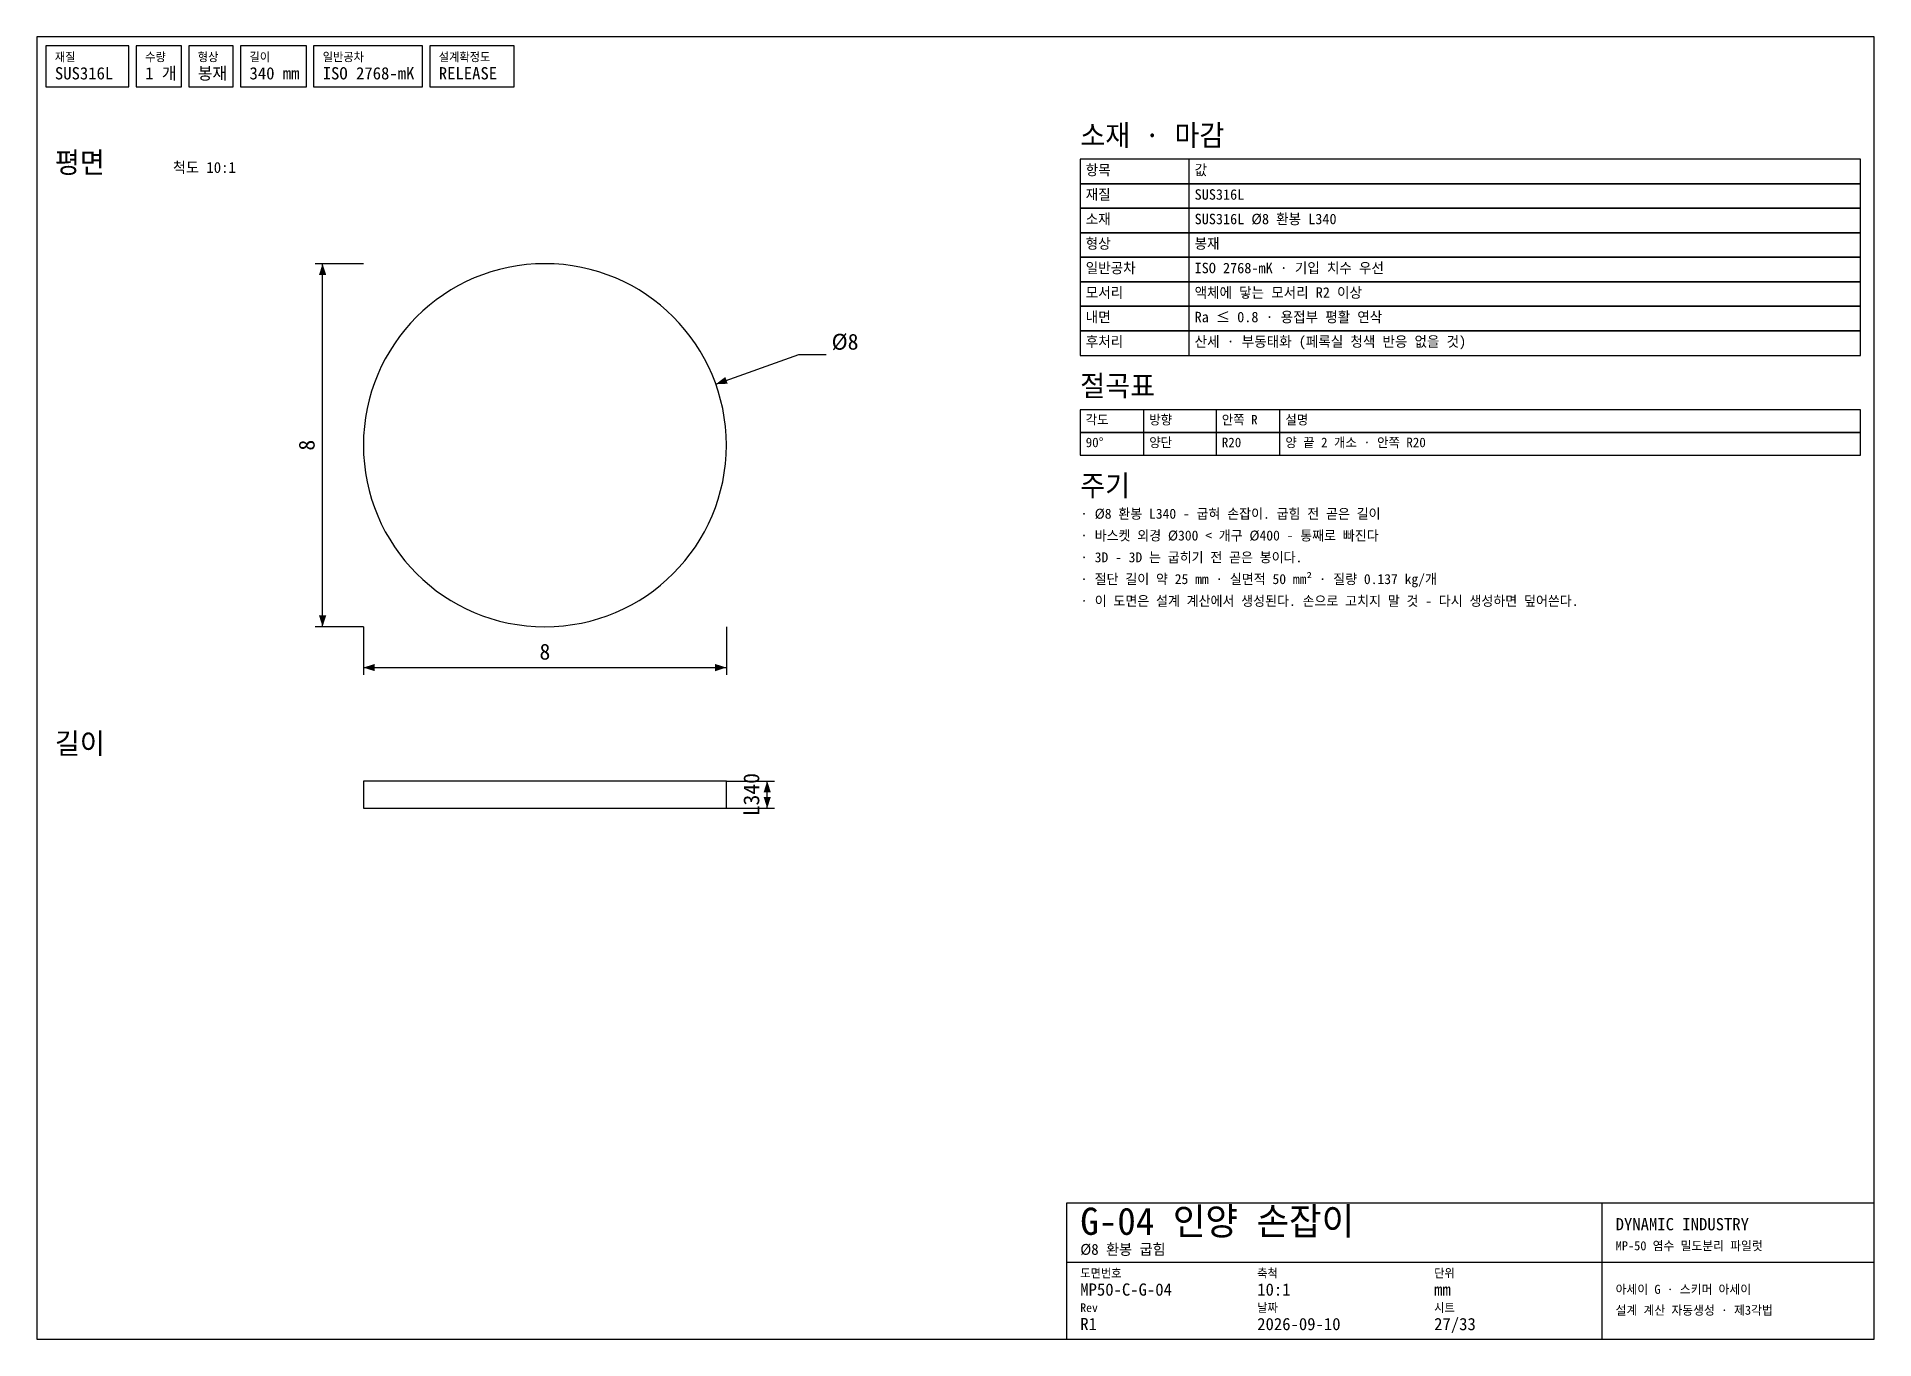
# Model space of a CAD drawing. Header units: millimetres. Extents: x 10 to 415, y 5 to 292.
import ezdxf
from ezdxf.enums import TextEntityAlignment as Align

# ---------------------------------------------------------------- set-up
doc = ezdxf.new("R2010")
doc.units = ezdxf.units.MM
for name, color, linetype in [('CUT', 7, 'CONTINUOUS'), ('DIM', 3, 'CONTINUOUS'), ('FRAME', 7, 'CONTINUOUS'), ('NOTE', 8, 'CONTINUOUS'), ('TEXT', 3, 'CONTINUOUS')]:
    doc.layers.add(name, color=color, linetype=linetype)

msp = doc.modelspace()

# ---------------------------------------------------------------- linework, layer by layer
at = {"layer": 'CUT'}
msp.add_lwpolyline([(82, 202, 1), (162, 202, 1)], format="xyb", close=True, dxfattribs=at)
msp.add_lwpolyline([(82, 122), (162, 122), (162, 128), (82, 128)], close=True, dxfattribs=at)
at = {"layer": 'DIM'}
for p, q in [((82, 242), (71.4, 242)), ((73, 162), (73, 242)), ((159.669676, 215.453456), (178, 222)), ((178, 222), (184, 222)), ((82, 162), (71.4, 162)), ((82, 162), (82, 151.4)), ((162, 162), (162, 151.4)), ((82, 153), (162, 153)), ((162, 128), (172.6, 128)), ((171, 122), (171, 128)), ((162, 122), (172.6, 122))]:
    msp.add_line(p, q, dxfattribs=at)
for points in [[(73, 242), (72.2, 239.5), (73.8, 239.5)], [(159.669676, 215.453456), (162.2931, 215.540903), (161.754962, 217.04769)], [(73, 162), (73.8, 164.5), (72.2, 164.5)], [(82, 153), (84.5, 152.2), (84.5, 153.8)], [(162, 153), (159.5, 153.8), (159.5, 152.2)], [(171, 128), (170.2, 125.5), (171.8, 125.5)], [(171, 122), (171.8, 124.5), (170.2, 124.5)]]:
    msp.add_solid(points, dxfattribs=at)
at = {"layer": 'FRAME'}
for p, q in [((264, 259.6), (264, 265)), ((264, 254.2), (264, 259.6)), ((264, 248.8), (264, 254.2)), ((264, 243.4), (264, 248.8)), ((264, 238), (264, 243.4)), ((264, 232.6), (264, 238)), ((264, 227.2), (264, 232.6)), ((264, 221.8), (264, 227.2)), ((254, 204.8), (254, 209.8)), ((270, 204.8), (270, 209.8)), ((284, 204.8), (284, 209.8)), ((254, 199.8), (254, 204.8)), ((270, 199.8), (270, 204.8)), ((284, 199.8), (284, 204.8)), ((355, 5), (355, 35)), ((237, 22), (415, 22))]:
    msp.add_line(p, q, dxfattribs=at)
for points in [[(10, 5), (415, 5), (415, 292), (10, 292)], [(12, 281), (30.3104, 281), (30.3104, 290), (12, 290)], [(31.9104, 281), (41.895296, 281), (41.895296, 290), (31.9104, 290)], [(43.495296, 281), (53.295296, 281), (53.295296, 290), (43.495296, 290)], [(54.895296, 281), (69.425696, 281), (69.425696, 290), (54.895296, 290)], [(71.025696, 281), (95.00912, 281), (95.00912, 290), (71.025696, 290)], [(96.60912, 281), (115.255184, 281), (115.255184, 290), (96.60912, 290)], [(240, 259.6), (412, 259.6), (412, 265), (240, 265)], [(240, 254.2), (412, 254.2), (412, 259.6), (240, 259.6)], [(240, 248.8), (412, 248.8), (412, 254.2), (240, 254.2)], [(240, 243.4), (412, 243.4), (412, 248.8), (240, 248.8)], [(240, 238), (412, 238), (412, 243.4), (240, 243.4)], [(240, 232.6), (412, 232.6), (412, 238), (240, 238)], [(240, 227.2), (412, 227.2), (412, 232.6), (240, 232.6)], [(240, 221.8), (412, 221.8), (412, 227.2), (240, 227.2)], [(240, 204.8), (412, 204.8), (412, 209.8), (240, 209.8)], [(240, 199.8), (412, 199.8), (412, 204.8), (240, 204.8)], [(237, 5), (415, 5), (415, 35), (237, 35)]]:
    msp.add_lwpolyline(points, close=True, dxfattribs=at)

# ---------------------------------------------------------------- texts
at = {"layer": 'DIM'}
msp.add_text('Ø8', height=3.5, dxfattribs=at).set_placement((185.2, 223.05))
for s, p in [('8', (71.25, 202)), ('L340', (169.25, 125))]:
    msp.add_text(s, height=3.5, rotation=90, dxfattribs=at).set_placement(p, align=Align.CENTER)
msp.add_text('8', height=3.5, dxfattribs=at).set_placement((122, 154.75), align=Align.CENTER)
at = {"layer": 'FRAME'}
for s, height, p in [('SUS316L', 2.7, (14, 282.6)), ('1 개', 2.7, (33.9104, 282.6)), ('봉재', 2.7, (45.495296, 282.6)), ('340 mm', 2.7, (56.895296, 282.6)), ('ISO 2768-mK', 2.7, (73.025696, 282.6)), ('RELEASE', 2.7, (98.60912, 282.6)), ('소재 · 마감', 4.6, (240, 268)), ('평면', 4.6, (14, 262)), ('항목', 2.3, (241.2, 261.495)), ('값', 2.3, (265.2, 261.495)), ('절곡표', 4.6, (240, 212.8)), ('각도', 2.1, (241.2, 206.565)), ('방향', 2.1, (255.2, 206.565)), ('안쪽 R', 2.1, (271.2, 206.565)), ('설명', 2.1, (285.2, 206.565)), ('주기', 4.6, (240, 190.8)), ('길이', 4.6, (14, 134)), ('G-04 인양 손잡이', 6, (240, 28)), ('DYNAMIC INDUSTRY', 2.7, (358, 29))]:
    msp.add_text(s, height=height, dxfattribs=at).set_placement(p)
at = {"layer": 'NOTE'}
for s, p in [('· Ø8 환봉 L340 - 굽혀 손잡이. 굽힘 전 곧은 길이', (240, 185.8)), ('· 바스켓 외경 Ø300 < 개구 Ø400 - 통째로 빠진다', (240, 181)), ('· 3D - 3D 는 굽히기 전 곧은 봉이다.', (240, 176.2)), ('· 절단 길이 약 25 mm · 실면적 50 mm² · 질량 0.137 kg/개', (240, 171.4)), ('· 이 도면은 설계 계산에서 생성된다. 손으로 고치지 말 것 - 다시 생성하면 덮어쓴다.', (240, 166.6))]:
    msp.add_text(s, height=2.2, dxfattribs=at).set_placement(p)
at = {"layer": 'TEXT'}
for s, height, p in [('재질', 1.9, (14, 286.6)), ('수량', 1.9, (33.9104, 286.6)), ('형상', 1.9, (45.495296, 286.6)), ('길이', 1.9, (56.895296, 286.6)), ('일반공차', 1.9, (73.025696, 286.6)), ('설계확정도', 1.9, (98.60912, 286.6)), ('척도 10:1', 2.4, (40, 262)), ('재질', 2.3, (241.2, 256.095)), ('SUS316L', 2.3, (265.2, 256.095)), ('소재', 2.3, (241.2, 250.695)), ('SUS316L Ø8 환봉 L340', 2.3, (265.2, 250.695)), ('형상', 2.3, (241.2, 245.295)), ('봉재', 2.3, (265.2, 245.295)), ('일반공차', 2.3, (241.2, 239.895)), ('ISO 2768-mK · 기입 치수 우선', 2.3, (265.2, 239.895)), ('모서리', 2.3, (241.2, 234.495)), ('액체에 닿는 모서리 R2 이상', 2.3, (265.2, 234.495)), ('내면', 2.3, (241.2, 229.095)), ('Ra ≤ 0.8 · 용접부 평활 연삭', 2.3, (265.2, 229.095)), ('후처리', 2.3, (241.2, 223.695)), ('산세 · 부동태화 (페록실 청색 반응 없을 것)', 2.3, (265.2, 223.695)), ('90°', 2.1, (241.2, 201.565)), ('양단', 2.1, (255.2, 201.565)), ('R20', 2.1, (271.2, 201.565)), ('양 끝 2 개소 · 안쪽 R20', 2.1, (285.2, 201.565)), ('Ø8 환봉 굽힘', 2.4, (240, 23.6)), ('MP-50 염수 밀도분리 파일럿', 2, (358, 24.6)), ('도면번호', 1.9, (240, 18.6)), ('축척', 1.9, (279, 18.6)), ('단위', 1.9, (318, 18.6)), ('MP50-C-G-04', 2.7, (240, 14.6)), ('10:1', 2.7, (279, 14.6)), ('mm', 2.7, (318, 14.6)), ('아세이 G · 스키머 아세이', 2, (358, 15)), ('Rev', 1.9, (240, 11)), ('날짜', 1.9, (279, 11)), ('시트', 1.9, (318, 11)), ('설계 계산 자동생성 · 제3각법', 2, (358, 10.4)), ('R1', 2.7, (240, 7)), ('2026-09-10', 2.7, (279, 7)), ('27/33', 2.7, (318, 7))]:
    msp.add_text(s, height=height, dxfattribs=at).set_placement(p)

doc.saveas('drawing.dxf')
